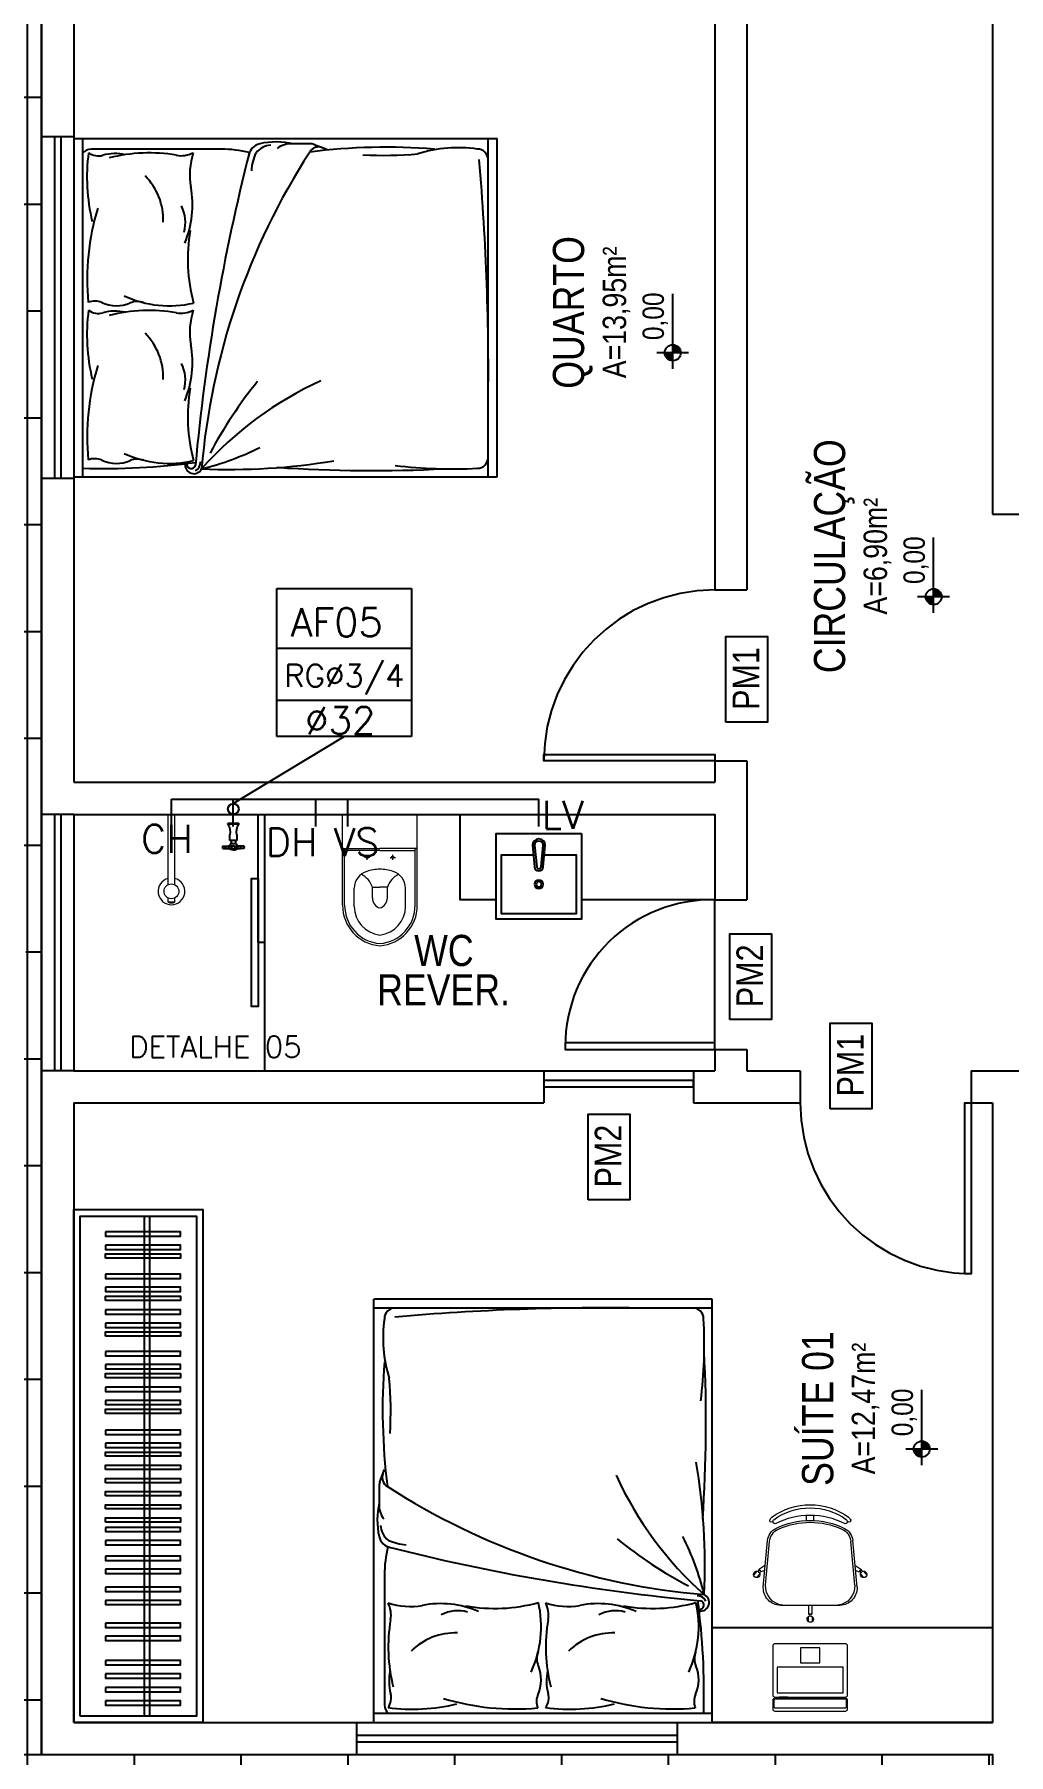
# Model space of a CAD drawing. Header units: millimetres. Extents: x 3923 to 4007, y 744 to 982.
# Drawn here: x 3957.65 to 3966.77, y 945.93 to 962.03 of the extents above; entities that cross this region are included whole.
import ezdxf
from ezdxf.enums import TextEntityAlignment as Align

# ---------------------------------------------------------------- set-up
doc = ezdxf.new("R2010")
doc.units = ezdxf.units.MM
doc.header["$LTSCALE"] = 20
doc.linetypes.add('HIDDEN2', pattern=[0.1875, 0.125, -0.0625])
for name, color, linetype in [('A-PEN-B', 5, 'Continuous'), ('AF', 5, 'Continuous'), ('Diametro', 2, 'Continuous'), ('E-txt-g', 3, 'Continuous'), ('HIDRO 01', 4, 'Continuous'), ('HIDROSSANITÁRIO', 8, 'Continuous'), ('MOB', 251, 'Continuous'), ('Prumadas_L', 1, 'Continuous'), ('Prumadas_Q', 3, 'Continuous'), ('Prumadas_T', 2, 'Continuous')]:
    doc.layers.add(name, color=color, linetype=linetype)
doc.layers.add('E-Lay-9', color=9, linetype='Continuous', lineweight=9)
doc.layers.add('E-Txt-W', color=7, linetype='Continuous', lineweight=20)
doc.styles.add('F2', font='ARIALN.TTF')
doc.styles.add('REG60', font='romans.shx', dxfattribs={"width": 0.8, "height": 0.15})
doc.styles.add('REG80', font='romans.shx', dxfattribs={"width": 0.8, "height": 0.2})
doc.styles.add('ROMANS', font='romans__.ttf', dxfattribs={"height": 0.1})
pattern_1 = [(180, (4034.583, -2178.562), (-3e-16, -1), []), (270, (4034.583, -2178.562), (1, -3e-16), [])]

# ---------------------------------------------------------------- blocks, each defined once
blk = doc.blocks.new('TXT-AMB75')
at = {"layer": 'E-txt-g', "style": 'REG80', "width": 0.8, "flags": 8}
blk.add_attdef('TXT', text='', height=0.2, dxfattribs=at).set_placement((0.005, 0.296), align=Align.CENTER)
at = {"layer": 'E-Txt-W', "style": 'REG60', "width": 0.8, "flags": 8}
blk.add_attdef('TXT', text='', height=0.15, dxfattribs=at).set_placement((0.005, 0.027), align=Align.CENTER)
blk = doc.blocks.new('NV')
at = {"color": 4, "linetype": 'ByBlock', "ltscale": 0.5}
for p, q in [((-1.414, -0.142), (-1.414, 0.107)), ((-1.539, -0.018), (-0.953, -0.018))]:
    blk.add_line(p, q, dxfattribs=at)
at = {"color": 4, "ltscale": 2.5}
blk.add_circle((-1.414, -0.018), 0.0622, dxfattribs=at)
at = {"color": 4}
for points in [[(-1.414, -0.018), (-1.458, 0.026), (-1.476, -0.018), (-1.472, 0.006)], [(-1.414, -0.018), (-1.414, 0.045), (-1.458, 0.026), (-1.438, 0.04)], [(-1.414, -0.018), (-1.352, -0.018), (-1.37, -0.062), (-1.357, -0.041)], [(-1.414, -0.018), (-1.37, -0.062), (-1.414, -0.08), (-1.39, -0.075)]]:
    blk.add_solid(points, dxfattribs=at)
at = {"layer": 'E-Txt-W', "color": 4, "ltscale": 2.5, "style": 'F2'}
blk.add_attdef('COTAPISO', (-1.306, 0.073), '', height=0.15, dxfattribs=at)
blk = doc.blocks.new('Cadeira')
at = {"layer": 'E-Lay-9', "color": 8}
for p, q in [((-0.1393, 0), (0.1393, 0)), ((-0.0093, 0.0535), (-0.0093, 0.0769)), ((-0.0075, 0), (-0.0075, 0.0425)), ((-0.0075, 0.0425), (-0.0056, 0.0425)), ((0.0056, 0.0425), (0.0075, 0.0425)), ((0.0075, 0), (0.0075, 0.0425)), ((0.0096, 0.0535), (0.0096, 0.0769)), ((-0.25, -0.1588), (-0.265, -0.1409)), ((-0.2355, -0.1467), (-0.2505, -0.1288)), ((-0.2298, -0.1563), (-0.2313, -0.1575)), ((-0.2144, -0.1618), (-0.2298, -0.1563)), ((-0.2192, -0.0836), (-0.1996, -0.3023)), ((-0.2087, -0.0936), (-0.1898, -0.2982)), ((0.2087, -0.0936), (0.1898, -0.2982)), ((0.2192, -0.0836), (0.1996, -0.3023)), ((0.2144, -0.1618), (0.2298, -0.1563)), ((0.2298, -0.1563), (0.2313, -0.1575)), ((0.2355, -0.1467), (0.2505, -0.1288)), ((0.25, -0.1588), (0.265, -0.1409)), ((-0.2398, -0.1647), (-0.2413, -0.1659)), ((-0.2133, -0.1847), (-0.2413, -0.1659)), ((0.2133, -0.1847), (0.2413, -0.1659)), ((0.2398, -0.1647), (0.2413, -0.1659)), ((-0.0175, -0.3961), (-0.0175, -0.4196)), ((0.0175, -0.3961), (0.0175, -0.4196))]:
    blk.add_line(p, q, dxfattribs=at)
blk.add_lwpolyline([(0.1631, -0.3812, -0.237888), (-0.1631, -0.3812, 0.605717), (-0.1738, -0.3953, 0.122717), (-0.17, -0.4, 0.323529), (0.17, -0.4, 0.122717), (0.1738, -0.3953, 0.605717)], format="xyb", close=True, dxfattribs=at)
for centre in [(0, 0.0466), (-0.2382, -0.1579), (0.2382, -0.1579)]:
    blk.add_circle(centre, 0.005, dxfattribs=at)
for centre, radius, start, end in [((-0.1393, -0.08), 0.08, 90, 182.56924), ((0.0001, 0.0652), 0.015, 281.63338, 257.45365), ((0, 0.0475), 0.0075, 221.81031, 318.18969), ((0.1393, -0.08), 0.08, 357.43076, 90), ((-0.1202, -0.0886), 0.0887, 95.59249, 183.25223), ((0.1202, -0.0886), 0.0887, 356.74777, 84.40751), ((-0.2502, -0.1438), 0.015, 322.54635, 298.36662), ((-0.2388, -0.1573), 0.0075, 261.81031, 358.18969), ((0.2388, -0.1573), 0.0075, 181.81031, 278.18969), ((0.2502, -0.1438), 0.015, 241.63338, 217.45365), ((-0.1299, -0.296), 0.07, 185.12125, 243.60471), ((-0.1201, -0.2918), 0.07, 185.2999, 245.73609), ((0.1201, -0.2918), 0.07, 294.26391, 354.7001), ((0.1299, -0.296), 0.07, 296.39529, 354.87875), ((-0.1819, -0.3961), 0.00782, 29.81088, 225.32554), ((-0.1625, -0.39), 0.0275, 205.14546, 233.45713), ((-0.1625, -0.39), 0.0125, 205.14546, 233.1301), ((0, -0.0343), 0.3622, 243.60471, 296.39529), ((0, -0.0254), 0.3622, 245.73609, 294.26391), ((0.1819, -0.3961), 0.00782, 314.67446, 150.18912), ((0.1625, -0.39), 0.0275, 306.54287, 334.85454), ((0, -0.1648), 0.3052, 234.12379, 305.87621)]:
    blk.add_arc(centre, radius, start, end, dxfattribs=at)
blk = doc.blocks.new('Notebook')
at = {"layer": 'E-Lay-9', "color": 8}
for p, q in [((-0.175, 0.305), (-0.175, 0.3)), ((-0.175, 0.3), (-0.175, 0.265)), ((0.165, 0.315), (-0.165, 0.315)), ((-0.165, 0.255), (0.165, 0.255)), ((0.175, 0.3), (0.175, 0.305)), ((0.175, 0.265), (0.175, 0.3))]:
    blk.add_line(p, q, dxfattribs=at)
for points in [[(-0.165, 0), (0.165, 0, 0.414214), (0.175, 0.01), (0.175, 0.24, 0.414214), (0.165, 0.25), (-0.165, 0.25, 0.414214), (-0.175, 0.24), (-0.175, 0.01, 0.414214)], [(-0.165, 0.26), (0.165, 0.26, 0.414214), (0.17, 0.265), (0.17, 0.295, 0.414214), (0.165, 0.3), (-0.165, 0.3, 0.414214), (-0.17, 0.295), (-0.17, 0.265, 0.414214)]]:
    blk.add_lwpolyline(points, format="xyb", close=True, dxfattribs=at)
for points in [[(-0.105, 0.25), (-0.145, 0.25), (-0.145, 0.255), (-0.105, 0.255)], [(0.105, 0.25), (0.145, 0.25), (0.145, 0.255), (0.105, 0.255)], [(-0.155, 0.11), (0.155, 0.11), (0.155, 0.23), (-0.155, 0.23)], [(-0.045, 0.02), (0.045, 0.02), (0.045, 0.09), (-0.045, 0.09)]]:
    blk.add_lwpolyline(points, close=True, dxfattribs=at)
for centre, start, end in [((-0.165, 0.305), 90, 180), ((-0.165, 0.265), 180, 270), ((0.165, 0.305), 0, 90), ((0.165, 0.265), 270, 360)]:
    blk.add_arc(centre, 0.01, start, end, dxfattribs=at)
blk = doc.blocks.new('CUBA QUADRADA-flat-4-flat-1')
at = {"layer": 'MOB'}
blk.add_lwpolyline([(0, -0.2), (0.4, -0.2), (0.4, 0.2), (0, 0.2)], close=True, dxfattribs=at)
blk.add_lwpolyline([(0.1, -0.0255), (0.1, -0.175), (0.375, -0.175), (0.375, 0.175), (0.1, 0.175), (0.1, 0.0255)], dxfattribs=at)
for points in [[(0.155, -0.02), (0.055, -0.03, -1), (0.055, 0.03), (0.155, 0.02, -1)], [(0.155, -0.01), (0.055, -0.02, -1), (0.055, 0.02), (0.155, 0.01, -1)]]:
    blk.add_lwpolyline(points, format="xyb", close=True, dxfattribs=at)
for radius in [0.02, 0.0125]:
    blk.add_circle((0.2375, 0), radius, dxfattribs=at)
blk = doc.blocks.new('vaso-s')
at = {"layer": 'E-Lay-9', "color": 8}
for p, q in [((0, 0.17), (0, 0)), ((0.4256, 0.175), (0.005, 0.175)), ((0.16, 0.17), (0.16, 0.17)), ((0.16, 0.17), (0.16, 0)), ((0.4256, 0.165), (0.165, 0.165)), ((0.17, 0), (0.17, 0.16)), ((0.4306, 0.12), (0.3459, 0.12)), ((0.2134, 0.06), (0.1891, 0.06)), ((0.2013, 0.0479), (0.2013, 0.0722)), ((0.3406, 0.035), (0.3406, 0)), ((0.3906, 0.035), (0.3406, 0.035)), ((0, -0.17), (0, 0)), ((0.16, -0.17), (0.16, 0)), ((0.17, 0), (0.17, -0.1601)), ((0.2134, -0.06), (0.1891, -0.06)), ((0.2013, -0.0479), (0.2013, -0.0722)), ((0.3406, -0.035), (0.3406, 0)), ((0.3906, -0.035), (0.3406, -0.035)), ((0.4306, -0.12), (0.3459, -0.12)), ((0.4256, -0.175), (0.005, -0.175)), ((0.16, -0.17), (0.16, -0.17)), ((0.4256, -0.165), (0.165, -0.165))]:
    blk.add_line(p, q, dxfattribs=at)
for centre in [(0.2013, 0.06), (0.2013, -0.06)]:
    blk.add_circle(centre, 0.005, dxfattribs=at)
for centre, radius, start, end in [((0.005, 0.17), 0.005, 90, 180), ((0.155, 0.17), 0.005, 0, 90), ((0.165, 0.17), 0.00495, 180, 270), ((0.165, 0.16), 0.00495, 0, 90), ((0.4256, -0.015), 0.19, 4.52806, 90), ((0.4256, -0.015), 0.18, 4.78019, 90), ((0.3459, 0.0375), 0.0825, 90, 163.03545), ((0.3754, 0.1358), 0.1066, 206.93947, 250.96472), ((0.4306, -0.015), 0.135, 6.37937, 90), ((0.518, -0.015), 0.2624, 163.03545, 176.7233), ((0.3906, -0.015), 0.05, 17.4576, 90), ((0.518, 0.015), 0.2624, 183.2767, 196.96455), ((0.3459, -0.0375), 0.0825, 196.96455, 270), ((0.3754, -0.1358), 0.1066, 109.03528, 153.06053), ((0.3906, 0.015), 0.05, 270, 342.5424), ((0.4256, 0.015), 0.19, 270, 355.47194), ((0.4256, 0.015), 0.18, 270, 355.21981), ((0.4306, 0.015), 0.135, 270, 353.62063), ((0.165, -0.1601), 0.00495, 270, 0), ((0.005, -0.17), 0.005, 180, 270), ((0.155, -0.17), 0.005, 270, 0), ((0.165, -0.17), 0.00495, 90, 180)]:
    blk.add_arc(centre, radius, start, end, dxfattribs=at)
blk = doc.blocks.new('Chuveiro')
at = {"layer": 'E-Lay-9', "color": 8}
for p, q in [((-0.0311, 0.0156), (-0.3604, 0.0156)), ((0.0509, 0.0156), (0.0311, 0.0156)), ((0.0509, 0.0156), (0.0509, -0.0156)), ((-0.0311, -0.0156), (-0.3604, -0.0156)), ((0.0509, -0.0156), (0.0311, -0.0156))]:
    blk.add_line(p, q, dxfattribs=at)
blk.add_circle((0, 0), 0.0348, dxfattribs=at)
for centre, radius, start, end in [((0, 0), 0.0624, 194.4775, 165.5225), ((0.0093, 0), 0.0444, 339.42663, 20.57337)]:
    blk.add_arc(centre, radius, start, end, dxfattribs=at)
blk = doc.blocks.new('registro')
at = {"layer": 'HIDRO 01', "color": 4}
for p, q in [((4089.6467, 840.4017), (4089.6467, 840.4061)), ((4089.6467, 840.391), (4089.6467, 840.4017)), ((4089.6498, 840.4398), (4089.6498, 840.4113)), ((4089.6498, 840.3959), (4089.6498, 840.4117)), ((4089.6547, 840.441), (4089.651, 840.441)), ((4089.6584, 840.441), (4089.6547, 840.441)), ((4089.6597, 840.4398), (4089.6597, 840.4128)), ((4089.6597, 840.3959), (4089.6597, 840.4133)), ((4089.6702, 840.4013), (4089.6702, 840.4055)), ((4089.6865, 840.4015), (4089.6702, 840.4015)), ((4089.6702, 840.391), (4089.6702, 840.4013)), ((4089.6865, 840.391), (4089.6865, 840.4071)), ((4089.6865, 840.4071), (4089.7127, 840.4071)), ((4089.7632, 840.417), (4089.7669, 840.417)), ((4089.7632, 840.391), (4089.7632, 840.417)), ((4089.7669, 840.391), (4089.7669, 840.417)), ((4089.6467, 840.3803), (4089.6467, 840.391)), ((4089.6467, 840.3759), (4089.6467, 840.3803)), ((4089.6467, 840.3759), (4089.6467, 840.3758)), ((4089.6497, 840.3681), (4089.6497, 840.3631)), ((4089.6497, 840.3631), (4089.6497, 840.3582)), ((4089.6498, 840.3959), (4089.6498, 840.391)), ((4089.6498, 840.391), (4089.6498, 840.386)), ((4089.6498, 840.386), (4089.6498, 840.3701)), ((4089.6498, 840.3422), (4089.6498, 840.3707)), ((4089.651, 840.3409), (4089.6547, 840.3409)), ((4089.6584, 840.3409), (4089.6547, 840.3409)), ((4089.6596, 840.3631), (4089.6596, 840.3681)), ((4089.6596, 840.3582), (4089.6596, 840.3631)), ((4089.6597, 840.391), (4089.6597, 840.3959)), ((4089.6597, 840.386), (4089.6597, 840.391)), ((4089.6597, 840.386), (4089.6597, 840.3692)), ((4089.6597, 840.3422), (4089.6597, 840.3692)), ((4089.6702, 840.3807), (4089.6702, 840.391)), ((4089.6702, 840.3764), (4089.6702, 840.3807)), ((4089.6865, 840.3805), (4089.6702, 840.3805)), ((4089.6865, 840.3749), (4089.6865, 840.391)), ((4089.7127, 840.3749), (4089.6865, 840.3749)), ((4089.7632, 840.365), (4089.7632, 840.391)), ((4089.7669, 840.365), (4089.7632, 840.365)), ((4089.7669, 840.365), (4089.7669, 840.391))]:
    blk.add_line(p, q, dxfattribs=at)
for points in [[(4089.6702, 840.4055), (4089.6688, 840.4058), (4089.6672, 840.4062), (4089.665, 840.4067)], [(4089.6702, 840.3764), (4089.6688, 840.3761), (4089.6672, 840.3758), (4089.665, 840.3753)]]:
    blk.add_lwpolyline(points, dxfattribs=at)
at = {"layer": 'HIDRO 01', "color": 4, "extrusion": (0, 0, -1)}
for centre, radius, start, end in [((-4089.6818, 840.391), 0.0394, 359.99565, 20.13631), ((-4089.6457, 840.4042), 0.000989, 20.12195, 100.11243), ((-4089.6457, 840.4042), 0.00099, 100.09482, 179.99997), ((-4089.643, 840.4119), 0.00681, 181.23675, 236.37895), ((-4089.6546, 840.4246), 0.00495, 0.02602, 89.97401), ((-4089.6546, 840.4147), 0.00495, 270.01829, 359.98187), ((-4089.651, 840.4398), 0.00124, 0.00003, 90), ((-4089.6546, 840.4246), 0.00495, 90.01816, 179.98176), ((-4089.6546, 840.4147), 0.00495, 180.01828, 269.98187), ((-4089.6665, 840.4133), 0.00681, 282.35991, 359.99998), ((-4089.726, 840.4728), 0.0671, 236.35821, 281.45069), ((-4089.643, 840.3701), 0.00681, 123.6059, 180.00001), ((-4089.6546, 840.3681), 0.00495, 0.02602, 89.97401), ((-4089.6546, 840.3582), 0.00495, 270.01829, 359.98187), ((-4089.6547, 840.3959), 0.00495, 0.02602, 89.97401), ((-4089.6547, 840.386), 0.00495, 270.01829, 359.98187), ((-4089.6546, 840.3681), 0.00495, 90.01816, 179.98176), ((-4089.6546, 840.3582), 0.00495, 180.01828, 269.98187), ((-4089.6547, 840.3959), 0.00495, 90.01816, 179.98176), ((-4089.6547, 840.386), 0.00495, 180.01828, 269.98187), ((-4089.6584, 840.3422), 0.00124, 180, 270), ((-4089.6665, 840.3687), 0.00681, 359.9998, 77.64333), ((-4089.726, 840.3091), 0.0671, 78.54956, 123.64201)]:
    blk.add_arc(centre, radius, start, end, dxfattribs=at)
at = {"layer": 'HIDRO 01', "color": 4}
for centre, radius, start, end in [((4089.6468, 840.4061), 0.000125, 123.88448, 179.91511), ((4089.6584, 840.4398), 0.00124, 359.99895, 90), ((4089.6818, 840.391), 0.0394, 179.994, 200.13886), ((4089.6457, 840.3777), 0.00099, 200.12706, 280.0763), ((4089.6457, 840.3777), 0.00099, 280.07207, 0.00336), ((4089.6468, 840.3759), 0.000124, 206.71741, 236.35591), ((4089.651, 840.3422), 0.00124, 179.99835, 270)]:
    blk.add_arc(centre, radius, start, end, dxfattribs=at)

msp = doc.modelspace()

# ---------------------------------------------------------------- hatches: boundary and pattern name
at = {"layer": 'HIDROSSANITÁRIO'}
h = msp.add_hatch(dxfattribs=at)
h.set_pattern_fill('ANSI37,_O', color=8, scale=8, angle=135)
h.set_pattern_definition(pattern_1)
h.paths.add_polyline_path([(3957.716, 945.927), (3957.716, 964.327), (3954.716, 964.327), (3954.716, 945.927)])
h.paths.add_polyline_path([(3956.278, 954.726), (3956.278, 956.487), (3955.84, 956.487), (3955.84, 954.726)], flags=24)
h.paths.add_polyline_path([(3956.706, 954.925), (3956.706, 956.289), (3956.312, 956.289), (3956.312, 954.925)], flags=24)
h.paths.add_polyline_path([(3955.116, 952.13), (3955.116, 952.53), (3954.716, 952.53), (3954.716, 952.13)], flags=16)
h.paths.add_polyline_path([(3955.116, 958.228), (3955.116, 958.628), (3954.716, 958.628), (3954.716, 958.228)], flags=16)
h.paths.add_polyline_path([(3957.191, 959.052), (3957.191, 959.853), (3957.58, 959.853), (3957.58, 959.052)], flags=16)
h.paths.add_polyline_path([(3957.178, 953.059), (3957.178, 953.86), (3957.567, 953.86), (3957.567, 953.059)], flags=16)
h.paths.add_polyline_path([(3955.116, 945.927), (3955.116, 946.327), (3954.716, 946.327), (3954.716, 945.927)], flags=17)
h = msp.add_hatch(dxfattribs=at)
h.set_pattern_fill('ANSI37,_O', color=8, scale=8, angle=135)
h.set_pattern_definition(pattern_1)
h.paths.add_polyline_path([(3954.716, 935.927), (3954.716, 945.927), (3966.616, 945.927), (3966.616, 942.843), (3968.825, 940.634), (3970.823, 940.634), (3970.823, 938.927), (3966.216, 938.927), (3966.218, 935.935)])
h.paths.add_polyline_path([(3961.409, 935.968), (3961.069, 936.473), (3961.031, 939.881), (3961.024, 942.89), (3961.086, 944.732), (3961.323, 945.014), (3962.133, 945.076), (3963.509, 945.111), (3964.513, 944.988), (3964.803, 944.767), (3964.9, 941.692), (3964.802, 936.984), (3964.684, 936.11), (3963.878, 935.78)])
h.paths.add_polyline_path([(3962.02, 945.076), (3962.02, 945.876), (3962.409, 945.876), (3962.409, 945.076)], flags=16)
h.paths.add_polyline_path([(3960.125, 938.492), (3960.125, 942.244), (3959.673, 942.244), (3959.673, 938.492)], flags=24)
h.paths.add_polyline_path([(3960.547, 939.686), (3960.547, 941.05), (3960.152, 941.05), (3960.152, 939.686)], flags=24)
h.paths.add_polyline_path([(3960.874, 939.989), (3960.799, 939.989), (3960.805, 939.961), (3960.821, 939.937)], flags=24)
h.paths.add_polyline_path([(3960.874, 939.989), (3960.821, 939.937), (3960.845, 939.92), (3960.874, 939.915)], flags=24)
h.paths.add_polyline_path([(3960.874, 939.989), (3960.874, 940.064), (3960.902, 940.058), (3960.926, 940.042)], flags=24)
h.paths.add_polyline_path([(3960.874, 939.989), (3960.926, 940.042), (3960.943, 940.018), (3960.948, 939.989)], flags=24)
edge = h.paths.add_edge_path(flags=16)
edge.add_line((3961.023, 939.989), (3960.724, 939.989))
edge = h.paths.add_edge_path(flags=16)
edge.add_arc((3960.874, 939.989), 0.0746, 0, 360)
edge = h.paths.add_edge_path(flags=16)
edge.add_line((3960.874, 939.84), (3960.874, 940.542))
h.paths.add_polyline_path([(3960.891, 940.049), (3960.891, 940.691), (3960.531, 940.691), (3960.531, 940.049)], flags=24)
h.paths.add_polyline_path([(3959.22, 936.081), (3959.771, 937.039), (3959.664, 941.795), (3959.608, 944.197), (3959.402, 944.909), (3958.025, 945.154), (3957.079, 945.13), (3956.43, 944.924), (3956.084, 944.694), (3955.918, 943.12), (3955.86, 938.575), (3955.931, 937.255), (3956.213, 936.017), (3956.889, 935.929), (3958.873, 935.93), (3959.208, 936.026)], flags=16)
h.paths.add_polyline_path([(3955.316, 937.927), (3955.316, 938.927), (3954.716, 938.927), (3954.716, 937.927)], flags=16)
h.paths.add_polyline_path([(3966.216, 937.927), (3966.216, 938.927), (3965.616, 938.927), (3965.616, 937.927)], flags=16)
h.paths.add_polyline_path([(3967.641, 940.771), (3967.9, 941.396), (3967.343, 941.627), (3967.084, 941.002)], flags=24)
h.paths.add_polyline_path([(3954.706, 939.876), (3955.312, 939.876), (3955.312, 940.479), (3954.706, 940.479)], flags=9)

# ---------------------------------------------------------------- linework, layer by layer
at = {"layer": 'A-PEN-B'}
msp.add_circle((3959.51, 954.777), 0.05, dxfattribs=at)
at = {"layer": 'AF'}
for p, q in [((3958.932, 954.868), (3962.37, 954.868)), ((3958.932, 954.613), (3958.932, 954.868)), ((3959.51, 954.613), (3959.51, 954.868)), ((3960.282, 954.613), (3960.282, 954.868)), ((3960.582, 954.613), (3960.582, 954.868)), ((3962.37, 954.613), (3962.37, 954.868))]:
    msp.add_line(p, q, dxfattribs=at)
at = {"layer": 'HIDROSSANITÁRIO', "color": 8, "linetype": 'Continuous'}
for p, q in [((3957.716, 964.327), (3957.716, 961.07)), ((3958.016, 964.327), (3958.016, 961.07)), ((3964.016, 964.327), (3964.016, 956.827)), ((3964.316, 964.327), (3964.316, 956.827)), ((3966.616, 962.527), (3966.616, 957.538)), ((3957.716, 961.07), (3957.716, 957.87)), ((3958.016, 961.07), (3957.716, 961.07)), ((3957.836, 961.07), (3957.836, 957.87)), ((3957.896, 961.07), (3957.896, 957.87)), ((3958.016, 961.07), (3958.016, 957.87)), ((3957.716, 957.87), (3957.716, 945.927)), ((3958.016, 957.87), (3957.716, 957.87)), ((3958.016, 957.87), (3958.016, 955.027)), ((3966.616, 957.538), (3966.916, 957.538)), ((3964.016, 956.827), (3964.316, 956.827)), ((3964.016, 955.227), (3964.016, 955.027)), ((3964.016, 955.227), (3964.316, 955.227)), ((3964.316, 955.227), (3964.316, 953.927)), ((3958.016, 955.027), (3964.016, 955.027)), ((3958.016, 955.027), (3964.016, 955.027)), ((3958.016, 954.727), (3958.016, 952.327)), ((3958.016, 954.727), (3962.245, 954.727)), ((3958.016, 954.727), (3964.016, 954.727)), ((3959.801, 954.727), (3959.801, 952.327)), ((3964.016, 954.727), (3964.016, 953.927)), ((3964.016, 952.527), (3964.016, 953.928)), ((3964.016, 953.927), (3964.316, 953.927)), ((3964.016, 952.527), (3964.016, 952.327)), ((3964.016, 952.527), (3964.316, 952.527)), ((3964.316, 952.527), (3964.316, 952.327)), ((3958.016, 952.327), (3962.416, 952.327)), ((3962.416, 952.327), (3962.416, 952.027)), ((3962.416, 952.327), (3963.816, 952.327)), ((3963.816, 952.327), (3964.016, 952.327)), ((3963.816, 952.327), (3963.816, 952.027)), ((3964.316, 952.327), (3964.816, 952.327)), ((3964.816, 952.327), (3964.816, 952.027)), ((3966.416, 952.327), (3966.916, 952.327)), ((3966.416, 952.327), (3966.416, 952.027)), ((3958.016, 952.027), (3958.016, 946.227)), ((3958.016, 952.027), (3962.416, 952.027)), ((3963.816, 952.027), (3964.816, 952.027)), ((3966.416, 952.027), (3966.616, 952.027)), ((3966.616, 952.027), (3966.616, 946.227)), ((3958.016, 946.227), (3960.666, 946.227)), ((3960.666, 945.927), (3960.666, 946.227)), ((3960.666, 946.227), (3963.666, 946.227)), ((3960.666, 946.107), (3963.666, 946.107)), ((3963.666, 946.227), (3966.616, 946.227)), ((3963.666, 945.927), (3963.666, 946.227)), ((3960.666, 946.047), (3963.666, 946.047)), ((3957.716, 945.927), (3960.666, 945.927)), ((3960.666, 945.927), (3963.666, 945.927)), ((3963.666, 945.927), (3966.616, 945.927)), ((3966.616, 945.927), (3966.616, 942.843))]:
    msp.add_line(p, q, dxfattribs=at)
at = {"layer": 'HIDROSSANITÁRIO', "color": 8}
for p, q in [((3958.016, 961.053), (3961.979, 961.053)), ((3958.016, 961.053), (3958.016, 957.887)), ((3958.101, 957.887), (3958.101, 961.053)), ((3959.397, 960.954), (3958.18, 960.954)), ((3960.232, 961.003), (3960.039, 961.003)), ((3960.267, 960.997), (3960.384, 960.954)), ((3961.894, 957.887), (3961.894, 961.053)), ((3961.979, 957.887), (3961.979, 961.053)), ((3958.016, 957.887), (3961.979, 957.887)), ((3960.825, 946.227), (3960.825, 950.19)), ((3963.991, 950.19), (3960.825, 950.19)), ((3963.991, 946.227), (3963.991, 950.19)), ((3963.991, 950.105), (3960.825, 950.105)), ((3960.881, 948.478), (3960.924, 948.595)), ((3960.875, 948.444), (3960.875, 948.25)), ((3960.924, 947.608), (3960.924, 946.391)), ((3963.991, 946.312), (3960.825, 946.312)), ((3960.825, 946.227), (3963.991, 946.227))]:
    msp.add_line(p, q, dxfattribs=at)
at = {"layer": 'HIDROSSANITÁRIO', "color": 8, "linetype": 'HIDDEN2'}
for p, q in [((3958.016, 954.727), (3957.716, 954.727)), ((3957.836, 954.727), (3957.836, 952.327)), ((3957.896, 954.727), (3957.896, 952.327)), ((3958.016, 952.327), (3957.716, 952.327))]:
    msp.add_line(p, q, dxfattribs=at)
at = {"layer": 'HIDROSSANITÁRIO', "color": 8, "ltscale": 0.5}
for p, q in [((3958.679, 946.287), (3958.679, 950.967)), ((3958.729, 946.287), (3958.729, 950.967))]:
    msp.add_line(p, q, dxfattribs=at)
at = {"layer": 'HIDROSSANITÁRIO', "color": 8}
for points in [[(3957.716, 945.927), (3957.716, 964.327), (3954.716, 964.327), (3954.716, 945.927)], [(3959.801, 954.727), (3959.801, 953.527), (3959.741, 953.527), (3959.741, 954.727)], [(3959.741, 954.127), (3959.741, 952.927), (3959.681, 952.927), (3959.681, 954.127)], [(3966.416, 952.027), (3966.416, 950.427), (3966.356, 950.427), (3966.356, 952.027)], [(3958.016, 946.227), (3958.016, 951.027), (3959.224, 951.027), (3959.224, 946.227)], [(3958.076, 946.287), (3958.076, 950.967), (3959.164, 950.967), (3959.164, 946.287)]]:
    msp.add_lwpolyline(points, close=True, dxfattribs=at)
for points, elevation in [([(3964.121, 955.59), (3964.121, 956.391), (3964.51, 956.391), (3964.51, 955.59)], 7.318), ([(3964.016, 955.227), (3962.416, 955.227), (3962.416, 955.287), (3964.016, 955.287)], 1.785), ([(3964.158, 952.807), (3964.158, 953.607), (3964.547, 953.607), (3964.547, 952.807)], 3.659), ([(3965.097, 951.971), (3965.097, 952.771), (3965.487, 952.771), (3965.487, 951.971)], 7.318), ([(3962.831, 951.12), (3962.831, 951.921), (3963.221, 951.921), (3963.221, 951.12)], 3.659), ([(3966.616, 947.117), (3966.616, 946.227), (3963.991, 946.227), (3963.991, 947.117)], 3.659)]:
    msp.add_lwpolyline(points, close=True, dxfattribs=dict(at, elevation=elevation))
for points in [[(3961.97, 953.927), (3961.634, 953.927), (3961.634, 954.727), (3964.016, 954.727), (3964.016, 953.927), (3962.77, 953.927)], [(3954.716, 935.927), (3954.716, 945.927), (3966.616, 945.927), (3966.616, 942.843), (3968.825, 940.634), (3970.823, 940.634), (3970.823, 938.927), (3966.216, 938.927), (3966.218, 935.935), (3954.716, 935.927)]]:
    msp.add_lwpolyline(points, dxfattribs=at)
at = {"layer": 'HIDROSSANITÁRIO', "color": 8, "linetype": 'Continuous'}
for points in [[(3964.016, 952.527), (3964.016, 952.587), (3962.616, 952.587), (3962.616, 952.527)], [(3963.816, 952.177), (3963.816, 952.237), (3962.416, 952.237), (3962.416, 952.177)]]:
    msp.add_lwpolyline(points, close=True, dxfattribs=at)
at = {"layer": 'HIDROSSANITÁRIO', "color": 8, "ltscale": 0.5}
for points in [[(3958.315, 950.818), (3958.315, 950.778), (3959.015, 950.778), (3959.015, 950.818)], [(3958.315, 950.695), (3958.315, 950.655), (3959.015, 950.655), (3959.015, 950.695)], [(3958.315, 950.573), (3958.315, 950.613), (3959.015, 950.613), (3959.015, 950.573)], [(3958.315, 950.423), (3958.315, 950.383), (3959.015, 950.383), (3959.015, 950.423)], [(3958.315, 950.3), (3958.315, 950.26), (3959.015, 950.26), (3959.015, 950.3)], [(3958.315, 950.178), (3958.315, 950.218), (3959.015, 950.218), (3959.015, 950.178)], [(3958.315, 950.088), (3958.315, 950.048), (3959.015, 950.048), (3959.015, 950.088)], [(3958.315, 949.965), (3958.315, 949.925), (3959.015, 949.925), (3959.015, 949.965)], [(3958.315, 949.843), (3958.315, 949.883), (3959.015, 949.883), (3959.015, 949.843)], [(3958.315, 949.7), (3958.315, 949.66), (3959.015, 949.66), (3959.015, 949.7)], [(3958.315, 949.576), (3958.315, 949.536), (3959.015, 949.536), (3959.015, 949.576)], [(3958.315, 949.454), (3958.315, 949.494), (3959.015, 949.494), (3959.015, 949.454)], [(3958.315, 949.365), (3958.315, 949.325), (3959.015, 949.325), (3959.015, 949.365)], [(3958.315, 949.242), (3958.315, 949.202), (3959.015, 949.202), (3959.015, 949.242)], [(3958.315, 949.12), (3958.315, 949.16), (3959.015, 949.16), (3959.015, 949.12)], [(3958.315, 948.963), (3958.315, 948.923), (3959.015, 948.923), (3959.015, 948.963)], [(3958.315, 948.84), (3958.315, 948.8), (3959.015, 948.8), (3959.015, 948.84)], [(3958.315, 948.718), (3958.315, 948.758), (3959.015, 948.758), (3959.015, 948.718)], [(3958.315, 948.595), (3958.315, 948.635), (3959.015, 948.635), (3959.015, 948.595)], [(3958.315, 948.471), (3958.315, 948.511), (3959.015, 948.511), (3959.015, 948.471)], [(3958.315, 948.348), (3958.315, 948.388), (3959.015, 948.388), (3959.015, 948.348)], [(3958.315, 948.225), (3958.315, 948.265), (3959.015, 948.265), (3959.015, 948.225)], [(3958.315, 948.102), (3958.315, 948.142), (3959.015, 948.142), (3959.015, 948.102)], [(3958.315, 948.053), (3958.315, 948.013), (3959.015, 948.013), (3959.015, 948.053)], [(3958.315, 947.93), (3958.315, 947.89), (3959.015, 947.89), (3959.015, 947.93)], [(3958.315, 947.784), (3958.315, 947.744), (3959.015, 947.744), (3959.015, 947.784)], [(3958.315, 947.661), (3958.315, 947.621), (3959.015, 947.621), (3959.015, 947.661)], [(3958.315, 947.493), (3958.315, 947.453), (3959.015, 947.453), (3959.015, 947.493)], [(3958.315, 947.37), (3958.315, 947.33), (3959.015, 947.33), (3959.015, 947.37)], [(3958.315, 947.157), (3958.315, 947.117), (3959.015, 947.117), (3959.015, 947.157)], [(3958.315, 947.034), (3958.315, 946.994), (3959.015, 946.994), (3959.015, 947.034)], [(3958.315, 946.806), (3958.315, 946.766), (3959.015, 946.766), (3959.015, 946.806)], [(3958.315, 946.683), (3958.315, 946.643), (3959.015, 946.643), (3959.015, 946.683)], [(3958.315, 946.553), (3958.315, 946.513), (3959.015, 946.513), (3959.015, 946.553)], [(3958.315, 946.43), (3958.315, 946.39), (3959.015, 946.39), (3959.015, 946.43)]]:
    msp.add_lwpolyline(points, close=True, dxfattribs=at)
at = {"layer": 'HIDROSSANITÁRIO', "color": 8}
for centre, radius, start, end in [((3958.18, 960.855), 0.0988, 90, 143.1301), ((3959.906, 960.69), 1.766, 172.5099, 193.5732), ((3958.247, 961.048), 0.158, 234.3788, 285.1988), ((3959.019, 961.146), 0.254, 260.3711, 296.9649), ((3959.791, 960.711), 0.689, 162.3598, 189.3926), ((3977.858, 956.274), 18.782, 165.6716, 174.7419), ((3965.635, 957.425), 6.444, 147.0954, 175.2363), ((3959.38, 959.698), 1.256, 77.089, 89.2313), ((3959.788, 960.869), 0.138, 102.8827, 168.3869), ((3959.877, 960.791), 0.2, 94.6849, 140.5984), ((3959.914, 960.319), 0.702, 76.9286, 102.8827), ((3960.051, 960.791), 0.213, 86.6017, 127.7302), ((3960.31, 960.876), 0.0988, 69.7541, 149.4872), ((3960.948, 955.094), 5.877, 85.67, 97.068), ((3960.232, 960.905), 0.0988, 69.7541, 90), ((3960.232, 960.905), 0.0988, 69.7541, 90), ((3961.615, 959.732), 1.235, 81.6155, 107.787), ((3961.795, 960.855), 0.0988, 360, 90), ((3958.403, 960.475), 0.437, 77.312, 105.1988), ((3958.723, 959.401), 1.517, 80.3711, 104.26), ((3960.142, 960.722), 0.464, 155.0339, 176.464), ((3960.928, 964.633), 3.738, 266.8413, 274.7569), ((3939.029, 958.872), 22.868, 359.1087, 4.9762), ((3958.272, 960.293), 0.582, 357.8295, 45.0098), ((3958.236, 960.427), 0.892, 336.6878, 11.1217), ((3960.467, 959.73), 2.325, 163.2017, 185.199), ((3958.729, 960.267), 0.333, 344.1407, 27.6985), ((3960.612, 959.92), 1.529, 169.7638, 195.4497), ((3958.212, 959.368), 0.163, 65.7877, 111.7124), ((3958.416, 959.821), 0.334, 245.7877, 292.8808), ((3958.912, 960.495), 1.008, 245.118, 282.9862), ((3958.612, 959.357), 0.17, 69.0161, 112.8808), ((3959.906, 959.215), 1.766, 172.5099, 193.5732), ((3958.247, 959.574), 0.158, 234.3788, 285.1988), ((3958.403, 959), 0.437, 77.312, 105.1988), ((3958.723, 957.926), 1.517, 80.3711, 104.26), ((3959.019, 959.672), 0.254, 260.3711, 296.9649), ((3959.791, 959.237), 0.689, 162.3598, 189.3926), ((3958.272, 958.818), 0.582, 357.8295, 45.0098), ((3958.236, 958.952), 0.892, 336.6878, 11.1217), ((3960.467, 958.255), 2.325, 163.2017, 185.199), ((3958.729, 958.793), 0.333, 344.1407, 27.6985), ((3960.612, 958.445), 1.529, 169.7638, 195.4497), ((3961.705, 955.752), 3.33, 114.3833, 138.4532), ((3962.972, 956.16), 4.163, 141.0376, 152.0856), ((3958.29, 964.597), 6.633, 268.3703, 277.5322), ((3958.212, 957.893), 0.163, 65.7877, 111.7124), ((3958.416, 958.346), 0.334, 245.7877, 292.8808), ((3958.912, 959.02), 1.008, 245.118, 282.9862), ((3958.612, 957.882), 0.17, 69.0161, 112.8808), ((3959.12, 958.02), 0.0818, 292.6052, 4.4989), ((3958.54, 960.624), 2.748, 284.1894, 296.3096), ((3959.472, 963.88), 5.925, 267.4941, 279.5094), ((3961.795, 958.065), 0.0988, 270, 360), ((3959.14, 957.997), 0.0818, 171.6091, 333.9382), ((3959.115, 958.004), 0.0413, 171.2915, 348.1256), ((3960.815, 970.86), 12.916, 266.0268, 272.9761), ((3961.559, 962.308), 4.348, 262.9481, 273.1174), ((3962.146, 949.826), 1.235, 171.6155, 197.787), ((3961.023, 950.007), 0.0988, 90, 180), ((3963.006, 927.24), 22.868, 89.1087, 94.9762), ((3963.813, 950.007), 0.0988, 360, 90), ((3959.57, 949.77), 4.348, 352.9481, 3.1174), ((3951.018, 949.026), 12.916, 356.0268, 2.9761), ((3966.784, 949.159), 5.877, 175.67, 187.068), ((3957.245, 949.139), 3.738, 356.8413, 4.7569), ((3961.002, 948.521), 0.0988, 159.7541, 239.4872), ((3966.126, 949.916), 3.33, 204.3833, 228.4532), ((3957.999, 947.684), 5.925, 357.4941, 9.5094), ((3960.974, 948.444), 0.0988, 159.7541, 180), ((3960.974, 948.444), 0.0988, 159.7541, 180), ((3964.453, 953.846), 6.444, 237.0954, 265.2363), ((3961.559, 948.125), 0.702, 166.9286, 192.8827), ((3961.087, 948.262), 0.213, 176.6017, 217.7302), ((3961.087, 948.088), 0.2, 184.6849, 230.5984), ((3961.009, 947.999), 0.138, 192.8827, 258.3869), ((3961.156, 948.354), 0.464, 245.0339, 266.464), ((3965.719, 951.183), 4.163, 231.0376, 242.0856), ((3961.254, 946.751), 2.748, 14.1894, 26.3096), ((3962.18, 947.591), 1.256, 167.089, 179.2313), ((3965.604, 966.069), 18.782, 255.6716, 264.7419), ((3963.858, 947.331), 0.0818, 22.6052, 94.4989), ((3963.882, 947.351), 0.0818, 261.6091, 63.9382), ((3960.732, 947.231), 0.254, 350.3711, 26.9649), ((3961.167, 948.002), 0.689, 252.3598, 279.3926), ((3961.451, 946.447), 0.892, 66.6878, 101.1217), ((3961.611, 946.94), 0.333, 74.1407, 117.6985), ((3961.958, 948.823), 1.529, 259.7638, 285.4497), ((3961.383, 947.123), 1.008, 335.118, 12.9862), ((3962.207, 947.231), 0.254, 350.3711, 26.9649), ((3962.642, 948.002), 0.689, 252.3598, 279.3926), ((3962.926, 946.447), 0.892, 66.6878, 101.1217), ((3963.086, 946.94), 0.333, 74.1407, 117.6985), ((3963.433, 948.823), 1.529, 259.7638, 285.4497), ((3962.858, 947.123), 1.008, 335.118, 12.9862), ((3957.282, 946.501), 6.633, 358.3703, 7.5322), ((3963.874, 947.326), 0.0413, 261.2915, 78.1256), ((3962.477, 946.934), 1.517, 170.3711, 194.26), ((3963.952, 946.934), 1.517, 170.3711, 194.26), ((3961.585, 946.483), 0.582, 87.8295, 135.0098), ((3963.06, 946.483), 0.582, 87.8295, 135.0098), ((3962.521, 946.823), 0.17, 159.0161, 202.8808), ((3962.057, 946.627), 0.334, 335.7877, 22.8808), ((3963.996, 946.823), 0.17, 159.0161, 202.8808), ((3963.532, 946.627), 0.334, 335.7877, 22.8808), ((3961.404, 946.614), 0.437, 167.312, 195.1988), ((3962.878, 946.614), 0.437, 167.312, 195.1988), ((3960.83, 946.458), 0.158, 324.3788, 15.1988), ((3962.148, 948.678), 2.325, 253.2017, 275.199), ((3962.51, 946.423), 0.163, 155.7877, 201.7124), ((3962.304, 946.458), 0.158, 324.3788, 15.1988), ((3963.623, 948.678), 2.325, 253.2017, 275.199), ((3963.985, 946.423), 0.163, 155.7877, 201.7124), ((3961.023, 946.391), 0.0988, 180, 233.1301), ((3961.188, 948.117), 1.766, 262.5099, 283.5732), ((3962.663, 948.117), 1.766, 262.5099, 283.5732)]:
    msp.add_arc(centre, radius, start, end, dxfattribs=at)
at = {"layer": 'HIDROSSANITÁRIO', "color": 8, "linetype": 'HIDDEN2'}
for centre, radius, start, end in [((3964.016, 955.227), 1.6, 90, 180), ((3963.986, 952.557), 1.37, 88.759, 180), ((3966.416, 952.027, -1.785), 1.6, 180, 270)]:
    msp.add_arc(centre, radius, start, end, dxfattribs=at)
at = {"layer": 'Prumadas_L'}
for p, q in [((3959.917, 956.281, 6.572), (3961.179, 956.281, 6.572)), ((3959.917, 955.797, 6.572), (3961.179, 955.797, 6.572)), ((3959.51, 954.827), (3960.548, 955.455, 6.572))]:
    msp.add_line(p, q, dxfattribs=at)
at = {"layer": 'Prumadas_Q'}
for p, q in [((3959.917, 956.84, 6.572), (3961.179, 956.84, 6.572)), ((3959.917, 955.455, 6.572), (3959.917, 956.84, 6.572)), ((3961.179, 956.84, 6.572), (3961.179, 955.455, 6.572)), ((3961.179, 955.455, 6.572), (3959.917, 955.455, 6.572))]:
    msp.add_line(p, q, dxfattribs=at)

# ---------------------------------------------------------------- block references
at = {"layer": 'AF', "xscale": 2, "yscale": 2, "zscale": 2, "rotation": 89.99999999999999}
msp.add_blockref('registro', (5640.292, -7224.891), dxfattribs=at)
at = {"layer": 'HIDROSSANITÁRIO', "color": 8}
ref = msp.add_blockref('TXT-AMB75', (3963.226, 959.417, 3.659), dxfattribs=dict(at, xscale=1.458, yscale=1.458, zscale=1.458, rotation=90))
ref.add_attrib('TXT', 'QUARTO', dxfattribs={"layer": 'E-txt-g', "color": 2, "height": 0.2916, "rotation": 90, "style": 'F2'}).set_placement((3962.793, 959.425, 3.659), align=Align.CENTER)
ref.add_attrib('TXT', 'A=13,95m²', dxfattribs={"layer": 'E-Txt-W', "height": 0.2187, "rotation": 90, "style": 'F2'}).set_placement((3963.186, 959.425, 3.659), align=Align.CENTER)
ref = msp.add_blockref('NV', (3963.601, 960.744, 3.659), dxfattribs=dict(at, xscale=1.2, yscale=1.2, zscale=1.2, rotation=90))
ref.add_attrib('COTAPISO', '0,00', (3963.54, 959.166, 3.659), dxfattribs={"layer": 'E-Txt-W', "color": 4, "ltscale": 2.5, "height": 0.2, "rotation": 90, "style": 'F2'})
ref = msp.add_blockref('TXT-AMB75', (3965.668, 957.135, 3.659), dxfattribs=dict(at, xscale=1.458, yscale=1.458, zscale=1.458, rotation=90))
ref.add_attrib('TXT', 'CIRCULAÇÃO', dxfattribs={"layer": 'E-txt-g', "color": 2, "height": 0.2916, "rotation": 90, "style": 'F2'}).set_placement((3965.236, 957.143, 3.659), align=Align.CENTER)
ref.add_attrib('TXT', 'A=6,90m²', dxfattribs={"layer": 'E-Txt-W', "height": 0.2187, "rotation": 90, "style": 'F2'}).set_placement((3965.628, 957.143, 3.659), align=Align.CENTER)
ref = msp.add_blockref('NV', (3966.043, 958.461, 3.659), dxfattribs=dict(at, xscale=1.2, yscale=1.2, zscale=1.2, rotation=90))
ref.add_attrib('COTAPISO', '0,00', (3965.982, 956.883, 3.659), dxfattribs={"layer": 'E-Txt-W', "color": 4, "ltscale": 2.5, "height": 0.2, "rotation": 90, "style": 'F2'})
at = {"layer": 'HIDROSSANITÁRIO', "color": 8, "yscale": 2, "zscale": 2}
for name, p, xscale, rotation in [('Chuveiro', (3958.931, 954.006), 2, 270), ('vaso-s', (3960.882, 954.727), 2, 270), ('CUBA QUADRADA-flat-4-flat-1', (3962.37, 954.547), -2, 90), ('Cadeira', (3964.909, 947.325, 10.231), -2, 180), ('Notebook', (3964.909, 946.964, 10.231), 2, 180)]:
    msp.add_blockref(name, p, dxfattribs=dict(at, xscale=xscale, rotation=rotation))
at = {"layer": 'HIDROSSANITÁRIO', "color": 8}
ref = msp.add_blockref('TXT-AMB75', (3961.473, 952.875, 3.659), dxfattribs=dict(at, xscale=1.458, yscale=1.458, zscale=1.458))
ref.add_attrib('TXT', 'WC', dxfattribs={"layer": 'E-txt-g', "color": 2, "height": 0.2916, "style": 'F2'}).set_placement((3961.481, 953.307, 3.659), align=Align.CENTER)
ref = msp.add_blockref('TXT-AMB75', (3961.47, 952.507, 3.659), dxfattribs=dict(at, xscale=1.458, yscale=1.458, zscale=1.458))
ref.add_attrib('TXT', 'REVER.', dxfattribs={"layer": 'E-txt-g', "color": 2, "height": 0.2916, "style": 'F2'}).set_placement((3961.478, 952.939, 3.659), align=Align.CENTER)
ref = msp.add_blockref('TXT-AMB75', (3965.557, 949.157, 3.659), dxfattribs=dict(at, xscale=1.458, yscale=1.458, zscale=1.458, rotation=90))
ref.add_attrib('TXT', 'SUÍTE 01', dxfattribs={"layer": 'E-txt-g', "color": 2, "height": 0.2916, "rotation": 90, "style": 'F2'}).set_placement((3965.125, 949.165, 3.659), align=Align.CENTER)
ref.add_attrib('TXT', 'A=12,47m²', dxfattribs={"layer": 'E-Txt-W', "height": 0.2187, "rotation": 90, "style": 'F2'}).set_placement((3965.517, 949.165, 3.659), align=Align.CENTER)
ref = msp.add_blockref('NV', (3965.932, 950.483, 3.659), dxfattribs=dict(at, xscale=1.2, yscale=1.2, zscale=1.2, rotation=90))
ref.add_attrib('COTAPISO', '0,00', (3965.871, 948.906, 3.659), dxfattribs={"layer": 'E-Txt-W', "color": 4, "ltscale": 2.5, "height": 0.2, "rotation": 90, "style": 'F2'})

# ---------------------------------------------------------------- texts
at = {"layer": 'Diametro', "style": 'ROMANS'}
msp.add_text('DETALHE 05', height=0.2, rotation=360, dxfattribs=at).set_placement((3959.342, 952.451), align=Align.CENTER)
at = {"layer": 'HIDROSSANITÁRIO', "color": 8, "linetype": 'Continuous', "style": 'F2'}
for s, p in [('PM1', (3964.183, 955.705, 7.318)), ('PM2', (3964.219, 952.922, 3.659)), ('PM1', (3965.159, 952.086, 7.318)), ('PM2', (3962.893, 951.235, 3.659))]:
    msp.add_text(s, height=0.2492, rotation=90, dxfattribs=at).set_placement(p, align=Align.TOP_LEFT)
at = {"layer": 'Prumadas_T', "style": 'ROMANS'}
for s, height, p in [('AF05', 0.2646, (3960.477, 956.392, 6.572)), ('RG%%C3/4', 0.2117, (3960.55, 955.919, 6.572)), ('%%C32', 0.2561, (3960.511, 955.477, 6.572))]:
    msp.add_text(s, height=height, rotation=0, dxfattribs=at).set_placement(p, align=Align.CENTER)
for s, p in [('LV', (3962.396, 954.591)), ('CH', (3958.646, 954.366)), ('DH', (3959.813, 954.337)), ('VS', (3960.449, 954.336))]:
    msp.add_text(s, height=0.2621, rotation=0, dxfattribs=at).set_placement(p)

doc.saveas('drawing.dxf')
